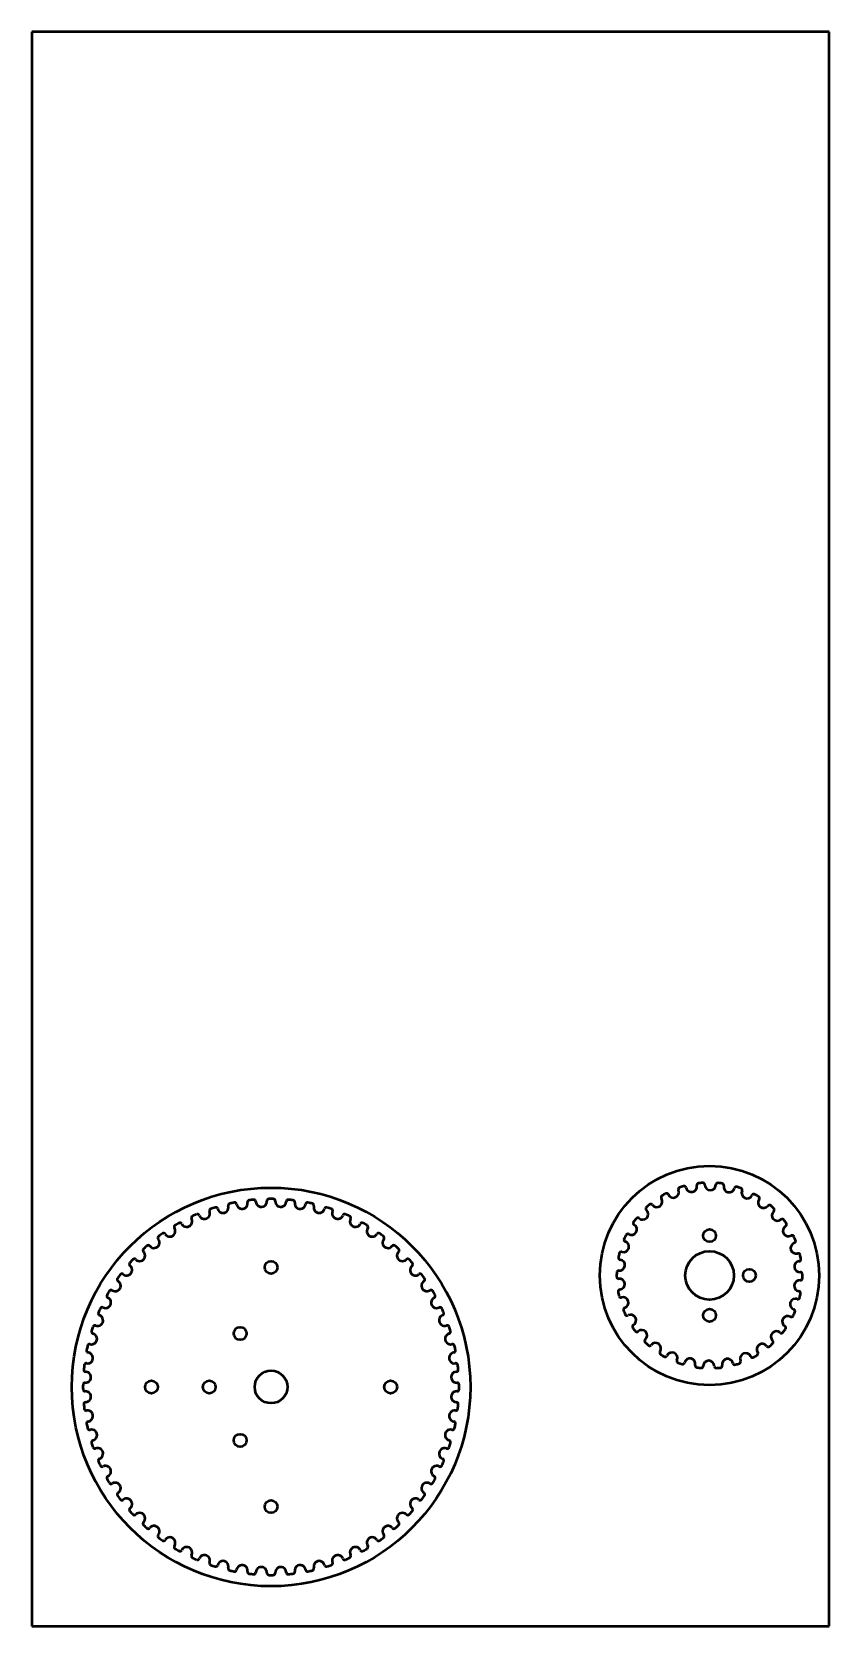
# Model space of a CAD drawing. Header units: millimetres. Extents: x 197 to 397, y 10 to 410.
import ezdxf

# ---------------------------------------------------------------- set-up
doc = ezdxf.new("R2010")
doc.units = ezdxf.units.MM
doc.layers.add('Visible (ISO)', color=7, linetype='Continuous', lineweight=50)

msp = doc.modelspace()

# ---------------------------------------------------------------- linework, layer by layer
at = {"layer": 'Visible (ISO)'}
for p, q in [((197, 410), (197, 10)), ((397, 410), (197, 410)), ((397, 10), (397, 410)), ((197, 10), (397, 10))]:
    msp.add_line(p, q, dxfattribs=at)
for centre, radius in [((367, 97.98), 27.5), ((257, 70), 50), ((367, 107.98), 1.6), ((367, 97.98), 6.1), ((257, 100), 1.6), ((377, 97.98), 1.6), ((367, 87.98), 1.6), ((249.25, 83.42), 1.6), ((257, 70), 4.1), ((227, 70), 1.6), ((241.5, 70), 1.6), ((287, 70), 1.6), ((249.25, 56.58), 1.6), ((257, 40), 1.6)]:
    msp.add_circle(centre, radius, dxfattribs=at)
for centre, radius, start, end in [((359.66, 119.56), 0.51, 108.7758, 202.6638), ((367, 97.98), 23.3, 106.2369, 108.7758), ((360.63, 119.87), 0.51, 12.3489, 106.2369), ((362.46, 120.27), 1.37, 192.3489, 10.6638), ((364.31, 120.62), 0.51, 96.7758, 190.6638), ((367, 97.98), 23.3, 94.2369, 96.7758), ((365.32, 120.71), 0.51, 0.3489, 94.2369), ((367.2, 120.73), 1.37, 180.3489, 358.6638), ((369.08, 120.68), 0.51, 84.7758, 178.6638), ((367, 97.98), 23.3, 82.2369, 84.7758), ((370.08, 120.57), 0.51, 348.3489, 82.2369), ((371.92, 120.19), 1.37, 168.3489, 346.6638), ((373.75, 119.75), 0.51, 72.7758, 166.6638), ((367, 97.98), 23.3, 70.2369, 72.7758), ((246.75, 115.52), 0.51, 102.6911, 195.3693), ((257, 70), 47.18, 101.3089, 102.6911), ((247.85, 115.76), 0.51, 8.6307, 101.3089), ((249.71, 116.04), 1.37, 188.6307, 9.3693), ((251.56, 116.35), 0.51, 96.6911, 189.3693), ((257, 70), 47.18, 95.3089, 96.6911), ((252.68, 116.46), 0.51, 2.6307, 95.3089), ((254.56, 116.55), 1.37, 182.6307, 3.3693), ((256.44, 116.66), 0.51, 90.6911, 183.3693), ((257, 70), 47.18, 89.3089, 90.6911), ((257.56, 116.66), 0.51, 356.6307, 89.3089), ((259.44, 116.55), 1.37, 176.6307, 357.3693), ((261.32, 116.46), 0.51, 84.6911, 177.3693), ((257, 70), 47.18, 83.3089, 84.6911), ((262.44, 116.35), 0.51, 350.6307, 83.3089), ((264.29, 116.04), 1.37, 170.6307, 351.3693), ((266.15, 115.76), 0.51, 78.6911, 171.3693), ((257, 70), 47.18, 77.3089, 78.6911), ((267.25, 115.52), 0.51, 344.6307, 77.3089), ((353.79, 116.5), 1.37, 216.3489, 34.6638), ((355.34, 117.57), 0.51, 120.7758, 214.6638), ((367, 97.98), 23.3, 118.2369, 120.7758), ((356.22, 118.06), 0.51, 24.3489, 118.2369), ((357.93, 118.84), 1.37, 204.3489, 22.6638), ((374.71, 119.43), 0.51, 336.3489, 70.2369), ((376.43, 118.68), 1.37, 156.3489, 334.6638), ((378.13, 117.88), 0.51, 60.7758, 154.6638), ((367, 97.98), 23.3, 58.2369, 60.7758), ((380.53, 116.27), 1.37, 144.3489, 322.6638), ((379, 117.36), 0.51, 324.3489, 58.2369), ((235.84, 111.53), 1.37, 206.6307, 27.3693), ((237.51, 112.4), 0.51, 114.6911, 207.3693), ((257, 70), 47.18, 113.3089, 114.6911), ((238.54, 112.86), 0.51, 20.6307, 113.3089), ((240.29, 113.52), 1.37, 200.6307, 21.3693), ((242.05, 114.2), 0.51, 108.6911, 201.3693), ((257, 70), 47.18, 107.3089, 108.6911), ((243.12, 114.55), 0.51, 14.6307, 107.3089), ((244.94, 115.03), 1.37, 194.6307, 15.3693), ((269.06, 115.03), 1.37, 164.6307, 345.3693), ((270.88, 114.55), 0.51, 72.6911, 165.3693), ((257, 70), 47.18, 71.3089, 72.6911), ((271.95, 114.2), 0.51, 338.6307, 71.3089), ((273.71, 113.52), 1.37, 158.6307, 339.3693), ((275.46, 112.86), 0.51, 66.6911, 159.3693), ((257, 70), 47.18, 65.3089, 66.6911), ((276.49, 112.4), 0.51, 332.6307, 65.3089), ((278.16, 111.53), 1.37, 152.6307, 333.3693), ((367, 97.98), 23.3, 142.2369, 144.7758), ((348.98, 111.94), 0.51, 48.3489, 142.2369), ((350.23, 113.35), 1.37, 228.3489, 46.6638), ((351.52, 114.71), 0.51, 132.7758, 226.6638), ((367, 97.98), 23.3, 130.2369, 132.7758), ((352.28, 115.38), 0.51, 36.3489, 130.2369), ((382.02, 115.13), 0.51, 48.7758, 142.6638), ((367, 97.98), 23.3, 46.2369, 48.7758), ((384.03, 113.06), 1.37, 132.3489, 310.6638), ((382.77, 114.45), 0.51, 312.3489, 46.2369), ((385.26, 111.63), 0.51, 36.7758, 130.6638), ((257, 70), 47.18, 125.3089, 126.6911), ((230.03, 108.08), 0.51, 32.6307, 125.3089), ((231.61, 109.09), 1.37, 212.6307, 33.3693), ((233.18, 110.13), 0.51, 120.6911, 213.3693), ((257, 70), 47.18, 119.3089, 120.6911), ((234.16, 110.69), 0.51, 26.6307, 119.3089), ((279.84, 110.69), 0.51, 60.6911, 153.3693), ((257, 70), 47.18, 59.3089, 60.6911), ((282.39, 109.09), 1.37, 146.6307, 327.3693), ((280.82, 110.13), 0.51, 326.6307, 59.3089), ((283.97, 108.08), 0.51, 54.6911, 147.3693), ((257, 70), 47.18, 53.3089, 54.6911), ((367, 97.98), 23.3, 154.2369, 156.7758), ((346.47, 107.89), 0.51, 60.3489, 154.2369), ((347.4, 109.52), 1.37, 240.3489, 58.6638), ((348.38, 111.13), 0.51, 144.7758, 238.6638), ((386.79, 109.19), 1.37, 120.3489, 298.6638), ((367, 97.98), 23.3, 34.2369, 36.7758), ((385.84, 110.81), 0.51, 300.3489, 34.2369), ((387.7, 107.54), 0.51, 24.7758, 118.6638), ((225.36, 104.3), 0.51, 132.6911, 225.3693), ((257, 70), 47.18, 131.3089, 132.6911), ((226.2, 105.05), 0.51, 38.6307, 131.3089), ((227.66, 106.23), 1.37, 218.6307, 39.3693), ((229.12, 107.42), 0.51, 126.6911, 219.3693), ((286.34, 106.23), 1.37, 140.6307, 321.3693), ((284.88, 107.42), 0.51, 320.6307, 53.3089), ((287.8, 105.05), 0.51, 48.6911, 141.3693), ((257, 70), 47.18, 47.3089, 48.6911), ((288.64, 104.3), 0.51, 314.6307, 47.3089), ((345.43, 105.2), 1.37, 252.3489, 70.6638), ((346.05, 106.97), 0.51, 156.7758, 250.6638), ((388.69, 104.83), 1.37, 108.3489, 286.6638), ((367, 97.98), 23.3, 22.2369, 24.7758), ((388.1, 106.61), 0.51, 288.3489, 22.2369), ((220.77, 99.34), 1.37, 230.6307, 51.3693), ((221.95, 100.8), 0.51, 138.6911, 231.3693), ((257, 70), 47.18, 137.3089, 138.6911), ((222.7, 101.64), 0.51, 44.6307, 137.3089), ((224.04, 102.96), 1.37, 224.6307, 45.3693), ((289.96, 102.96), 1.37, 134.6307, 315.3693), ((291.3, 101.64), 0.51, 42.6911, 135.3693), ((257, 70), 47.18, 41.3089, 42.6911), ((293.23, 99.34), 1.37, 128.6307, 309.3693), ((292.05, 100.8), 0.51, 308.6307, 41.3089), ((344.64, 102.42), 0.51, 168.7758, 262.6638), ((367, 97.98), 23.3, 166.2369, 168.7758), ((344.4, 100.56), 1.37, 264.3489, 82.6638), ((344.86, 103.41), 0.51, 72.3489, 166.2369), ((389.64, 100.17), 1.37, 96.3489, 274.6638), ((389.23, 103.02), 0.51, 12.7758, 106.6638), ((389.43, 102.03), 0.51, 276.3489, 10.2369), ((367, 97.98), 23.3, 10.2369, 12.7758), ((217.91, 95.39), 1.37, 236.6307, 57.3693), ((218.92, 96.97), 0.51, 144.6911, 237.3693), ((257, 70), 47.18, 143.3089, 144.6911), ((219.58, 97.88), 0.51, 50.6307, 143.3089), ((294.42, 97.88), 0.51, 36.6911, 129.3693), ((296.09, 95.39), 1.37, 122.6307, 303.3693), ((257, 70), 47.18, 35.3089, 36.6911), ((295.08, 96.97), 0.51, 302.6307, 35.3089), ((367, 97.98), 23.3, 178.2369, 180.7758), ((344.21, 97.67), 0.51, 180.7758, 274.6638), ((344.22, 98.68), 0.51, 84.3489, 178.2369), ((344.36, 95.8), 1.37, 276.3489, 94.6638), ((389.6, 95.41), 1.37, 84.3489, 262.6638), ((389.78, 97.28), 0.51, 264.3489, 358.2369), ((389.79, 98.29), 0.51, 0.7758, 94.6638), ((367, 97.98), 23.3, 358.2369, 0.7758), ((215.47, 91.16), 1.37, 242.6307, 63.3693), ((216.31, 92.84), 0.51, 150.6911, 243.3693), ((257, 70), 47.18, 149.3089, 150.6911), ((216.87, 93.82), 0.51, 56.6307, 149.3089), ((297.13, 93.82), 0.51, 30.6911, 123.3693), ((298.53, 91.16), 1.37, 116.6307, 297.3693), ((257, 70), 47.18, 29.3089, 30.6911), ((297.69, 92.84), 0.51, 296.6307, 29.3089), ((344.57, 93.93), 0.51, 96.3489, 190.2369), ((367, 97.98), 23.3, 190.2369, 192.7758), ((344.77, 92.94), 0.51, 192.7758, 286.6638), ((345.31, 91.14), 1.37, 288.3489, 106.6638), ((388.57, 90.77), 1.37, 72.3489, 250.6638), ((389.14, 92.56), 0.51, 252.3489, 346.2369), ((389.36, 93.55), 0.51, 348.7758, 82.6638), ((367, 97.98), 23.3, 346.2369, 348.7758), ((214.14, 88.46), 0.51, 156.6911, 249.3693), ((257, 70), 47.18, 155.3089, 156.6911), ((214.6, 89.49), 0.51, 62.6307, 155.3089), ((299.4, 89.49), 0.51, 24.6911, 117.3693), ((257, 70), 47.18, 23.3089, 24.6911), ((299.86, 88.46), 0.51, 290.6307, 23.3089), ((345.9, 89.36), 0.51, 108.3489, 202.2369), ((367, 97.98), 23.3, 202.2369, 204.7758), ((346.3, 88.43), 0.51, 204.7758, 298.6638), ((347.21, 86.78), 1.37, 300.3489, 118.6638), ((367, 97.98), 23.3, 334.2369, 336.7758), ((387.95, 89), 0.51, 336.7758, 70.6638), ((212.45, 83.88), 0.51, 162.6911, 255.3693), ((257, 70), 47.18, 161.3089, 162.6911), ((212.8, 84.95), 0.51, 68.6307, 161.3089), ((213.48, 86.71), 1.37, 248.6307, 69.3693), ((300.52, 86.71), 1.37, 110.6307, 291.3693), ((301.2, 84.95), 0.51, 18.6911, 111.3693), ((301.55, 83.88), 0.51, 284.6307, 17.3089), ((257, 70), 47.18, 17.3089, 18.6911), ((348.16, 85.16), 0.51, 120.3489, 214.2369), ((367, 97.98), 23.3, 214.2369, 216.7758), ((348.74, 84.34), 0.51, 216.7758, 310.6638), ((349.97, 82.91), 1.37, 312.3489, 130.6638), ((386.6, 86.44), 1.37, 60.3489, 238.6638), ((367, 97.98), 23.3, 322.2369, 324.7758), ((385.62, 84.84), 0.51, 324.7758, 58.6638), ((387.53, 88.08), 0.51, 240.3489, 334.2369), ((257, 70), 47.18, 167.3089, 168.6911), ((211.48, 80.25), 0.51, 74.6307, 167.3089), ((211.97, 82.06), 1.37, 254.6307, 75.3693), ((302.03, 82.06), 1.37, 104.6307, 285.3693), ((302.52, 80.25), 0.51, 12.6911, 105.3693), ((257, 70), 47.18, 11.3089, 12.6911), ((351.23, 81.52), 0.51, 132.3489, 226.2369), ((367, 97.98), 23.3, 226.2369, 228.7758), ((351.98, 80.84), 0.51, 228.7758, 322.6638), ((353.47, 79.7), 1.37, 324.3489, 142.6638), ((380.21, 79.47), 1.37, 36.3489, 214.6638), ((381.72, 80.58), 0.51, 216.3489, 310.2369), ((367, 97.98), 23.3, 310.2369, 312.7758), ((383.77, 82.62), 1.37, 48.3489, 226.6638), ((382.48, 81.25), 0.51, 312.7758, 46.6638), ((385.02, 84.02), 0.51, 228.3489, 322.2369), ((211.24, 79.15), 0.51, 168.6911, 261.3693), ((210.96, 77.29), 1.37, 260.6307, 81.3693), ((303.04, 77.29), 1.37, 98.6307, 279.3693), ((302.76, 79.15), 0.51, 278.6307, 11.3089), ((355, 78.6), 0.51, 144.3489, 238.2369), ((367, 97.98), 23.3, 238.2369, 240.7758), ((355.87, 78.09), 0.51, 240.7758, 334.6638), ((357.57, 77.29), 1.37, 336.3489, 154.6638), ((359.29, 76.53), 0.51, 156.3489, 250.2369), ((367, 97.98), 23.3, 250.2369, 252.7758), ((360.25, 76.21), 0.51, 252.7758, 346.6638), ((362.08, 75.78), 1.37, 348.3489, 166.6638), ((366.8, 75.24), 1.37, 0.3489, 178.6638), ((371.54, 75.7), 1.37, 12.3489, 190.6638), ((374.34, 76.4), 0.51, 288.7758, 22.6638), ((376.07, 77.13), 1.37, 24.3489, 202.6638), ((377.78, 77.9), 0.51, 204.3489, 298.2369), ((367, 97.98), 23.3, 298.2369, 300.7758), ((378.66, 78.4), 0.51, 300.7758, 34.6638), ((257, 70), 47.18, 173.3089, 174.6911), ((210.54, 74.32), 0.51, 174.6911, 267.3693), ((210.65, 75.44), 0.51, 80.6307, 173.3089), ((210.45, 72.44), 1.37, 266.6307, 87.3693), ((303.55, 72.44), 1.37, 92.6307, 273.3693), ((303.35, 75.44), 0.51, 6.6911, 99.3693), ((303.46, 74.32), 0.51, 272.6307, 5.3089), ((257, 70), 47.18, 5.3089, 6.6911), ((363.92, 75.4), 0.51, 168.3489, 262.2369), ((367, 97.98), 23.3, 262.2369, 264.7758), ((364.92, 75.28), 0.51, 264.7758, 358.6638), ((368.68, 75.25), 0.51, 180.3489, 274.2369), ((367, 97.98), 23.3, 274.2369, 276.7758), ((369.69, 75.35), 0.51, 276.7758, 10.6638), ((373.37, 76.1), 0.51, 192.3489, 286.2369), ((367, 97.98), 23.3, 286.2369, 288.7758), ((257, 70), 47.18, 179.3089, 180.6911), ((210.34, 70.56), 0.51, 86.6307, 179.3089), ((210.34, 69.44), 0.51, 180.6911, 273.3693), ((210.45, 67.56), 1.37, 272.6307, 93.3693), ((303.55, 67.56), 1.37, 86.6307, 267.3693), ((303.66, 70.56), 0.51, 0.6911, 93.3693), ((303.66, 69.44), 0.51, 266.6307, 359.3089), ((257, 70), 47.18, 359.3089, 0.6911), ((210.54, 65.68), 0.51, 92.6307, 185.3089), ((257, 70), 47.18, 185.3089, 186.6911), ((210.65, 64.56), 0.51, 186.6911, 279.3693), ((210.96, 62.71), 1.37, 278.6307, 99.3693), ((303.04, 62.71), 1.37, 80.6307, 261.3693), ((303.35, 64.56), 0.51, 260.6307, 353.3089), ((303.46, 65.68), 0.51, 354.6911, 87.3693), ((257, 70), 47.18, 353.3089, 354.6911), ((211.24, 60.85), 0.51, 98.6307, 191.3089), ((257, 70), 47.18, 191.3089, 192.6911), ((302.76, 60.85), 0.51, 348.6911, 81.3693), ((257, 70), 47.18, 347.3089, 348.6911), ((211.48, 59.75), 0.51, 192.6911, 285.3693), ((211.97, 57.94), 1.37, 284.6307, 105.3693), ((212.45, 56.12), 0.51, 104.6307, 197.3089), ((302.03, 57.94), 1.37, 74.6307, 255.3693), ((301.55, 56.12), 0.51, 342.6911, 75.3693), ((302.52, 59.75), 0.51, 254.6307, 347.3089), ((257, 70), 47.18, 197.3089, 198.6911), ((212.8, 55.05), 0.51, 198.6911, 291.3693), ((213.48, 53.29), 1.37, 290.6307, 111.3693), ((214.14, 51.54), 0.51, 110.6307, 203.3089), ((300.52, 53.29), 1.37, 68.6307, 249.3693), ((299.86, 51.54), 0.51, 336.6911, 69.3693), ((301.2, 55.05), 0.51, 248.6307, 341.3089), ((257, 70), 47.18, 341.3089, 342.6911), ((257, 70), 47.18, 203.3089, 204.6911), ((214.6, 50.51), 0.51, 204.6911, 297.3693), ((215.47, 48.84), 1.37, 296.6307, 117.3693), ((298.53, 48.84), 1.37, 62.6307, 243.3693), ((299.4, 50.51), 0.51, 242.6307, 335.3089), ((257, 70), 47.18, 335.3089, 336.6911), ((216.31, 47.16), 0.51, 116.6307, 209.3089), ((257, 70), 47.18, 209.3089, 210.6911), ((216.87, 46.18), 0.51, 210.6911, 303.3693), ((217.91, 44.61), 1.37, 302.6307, 123.3693), ((296.09, 44.61), 1.37, 56.6307, 237.3693), ((297.13, 46.18), 0.51, 236.6307, 329.3089), ((257, 70), 47.18, 329.3089, 330.6911), ((297.69, 47.16), 0.51, 330.6911, 63.3693), ((218.92, 43.03), 0.51, 122.6307, 215.3089), ((257, 70), 47.18, 215.3089, 216.6911), ((219.58, 42.12), 0.51, 216.6911, 309.3693), ((220.77, 40.66), 1.37, 308.6307, 129.3693), ((293.23, 40.66), 1.37, 50.6307, 231.3693), ((294.42, 42.12), 0.51, 230.6307, 323.3089), ((257, 70), 47.18, 323.3089, 324.6911), ((295.08, 43.03), 0.51, 324.6911, 57.3693), ((221.95, 39.2), 0.51, 128.6307, 221.3089), ((257, 70), 47.18, 221.3089, 222.6911), ((222.7, 38.36), 0.51, 222.6911, 315.3693), ((224.04, 37.04), 1.37, 314.6307, 135.3693), ((225.36, 35.7), 0.51, 134.6307, 227.3089), ((289.96, 37.04), 1.37, 44.6307, 225.3693), ((288.64, 35.7), 0.51, 312.6911, 45.3693), ((291.3, 38.36), 0.51, 224.6307, 317.3089), ((257, 70), 47.18, 317.3089, 318.6911), ((292.05, 39.2), 0.51, 318.6911, 51.3693), ((257, 70), 47.18, 227.3089, 228.6911), ((226.2, 34.95), 0.51, 228.6911, 321.3693), ((227.66, 33.77), 1.37, 320.6307, 141.3693), ((229.12, 32.58), 0.51, 140.6307, 233.3089), ((257, 70), 47.18, 233.3089, 234.6911), ((231.61, 30.91), 1.37, 326.6307, 147.3693), ((282.39, 30.91), 1.37, 32.6307, 213.3693), ((257, 70), 47.18, 305.3089, 306.6911), ((286.34, 33.77), 1.37, 38.6307, 219.3693), ((284.88, 32.58), 0.51, 306.6911, 39.3693), ((287.8, 34.95), 0.51, 218.6307, 311.3089), ((257, 70), 47.18, 311.3089, 312.6911), ((230.03, 31.92), 0.51, 234.6911, 327.3693), ((233.18, 29.87), 0.51, 146.6307, 239.3089), ((257, 70), 47.18, 239.3089, 240.6911), ((234.16, 29.31), 0.51, 240.6911, 333.3693), ((235.84, 28.47), 1.37, 332.6307, 153.3693), ((278.16, 28.47), 1.37, 26.6307, 207.3693), ((279.84, 29.31), 0.51, 206.6307, 299.3089), ((257, 70), 47.18, 299.3089, 300.6911), ((280.82, 29.87), 0.51, 300.6911, 33.3693), ((283.97, 31.92), 0.51, 212.6307, 305.3089), ((237.51, 27.6), 0.51, 152.6307, 245.3089), ((257, 70), 47.18, 245.3089, 246.6911), ((238.54, 27.14), 0.51, 246.6911, 339.3693), ((240.29, 26.48), 1.37, 338.6307, 159.3693), ((242.05, 25.8), 0.51, 158.6307, 251.3089), ((257, 70), 47.18, 251.3089, 252.6911), ((243.12, 25.45), 0.51, 252.6911, 345.3693), ((244.94, 24.97), 1.37, 344.6307, 165.3693), ((246.75, 24.48), 0.51, 164.6307, 257.3089), ((247.85, 24.24), 0.51, 258.6911, 351.3693), ((249.71, 23.96), 1.37, 350.6307, 171.3693), ((254.56, 23.45), 1.37, 356.6307, 177.3693), ((259.44, 23.45), 1.37, 2.6307, 183.3693), ((264.29, 23.96), 1.37, 8.6307, 189.3693), ((266.15, 24.24), 0.51, 188.6307, 281.3089), ((267.25, 24.48), 0.51, 282.6911, 15.3693), ((269.06, 24.97), 1.37, 14.6307, 195.3693), ((270.88, 25.45), 0.51, 194.6307, 287.3089), ((257, 70), 47.18, 287.3089, 288.6911), ((271.95, 25.8), 0.51, 288.6911, 21.3693), ((273.71, 26.48), 1.37, 20.6307, 201.3693), ((275.46, 27.14), 0.51, 200.6307, 293.3089), ((257, 70), 47.18, 293.3089, 294.6911), ((276.49, 27.6), 0.51, 294.6911, 27.3693), ((257, 70), 47.18, 257.3089, 258.6911), ((251.56, 23.65), 0.51, 170.6307, 263.3089), ((257, 70), 47.18, 263.3089, 264.6911), ((252.68, 23.54), 0.51, 264.6911, 357.3693), ((256.44, 23.34), 0.51, 176.6307, 269.3089), ((257, 70), 47.18, 269.3089, 270.6911), ((257.56, 23.34), 0.51, 270.6911, 3.3693), ((261.32, 23.54), 0.51, 182.6307, 275.3089), ((257, 70), 47.18, 275.3089, 276.6911), ((262.44, 23.65), 0.51, 276.6911, 9.3693), ((257, 70), 47.18, 281.3089, 282.6911)]:
    msp.add_arc(centre, radius, start, end, dxfattribs=at)

doc.saveas('drawing.dxf')
